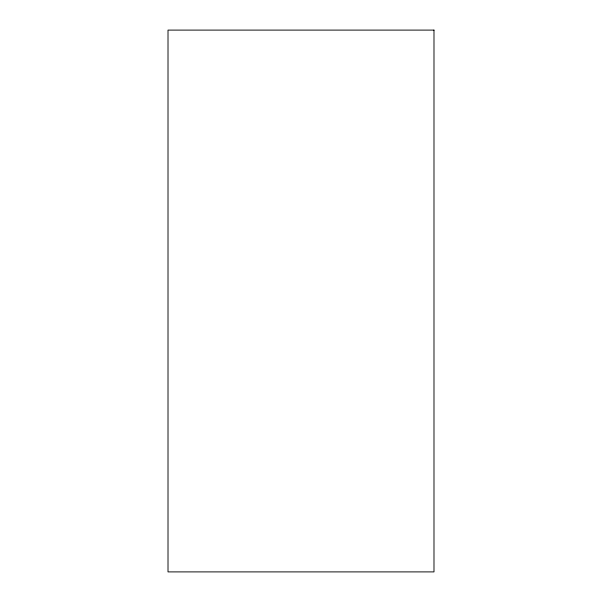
<?xml version="1.0" encoding="UTF-8"?>
<svg xmlns="http://www.w3.org/2000/svg" width="602" height="602" viewBox="0 0 602 602"><rect width="100%" height="100%" fill="white"/><g stroke="black" fill="none" stroke-linecap="round" stroke-linejoin="round"><path stroke-width="0.9" d="M433.989 30.1L168.011 30.1L168.011 571.9L433.989 571.9L433.989 30.1"/></g></svg>
